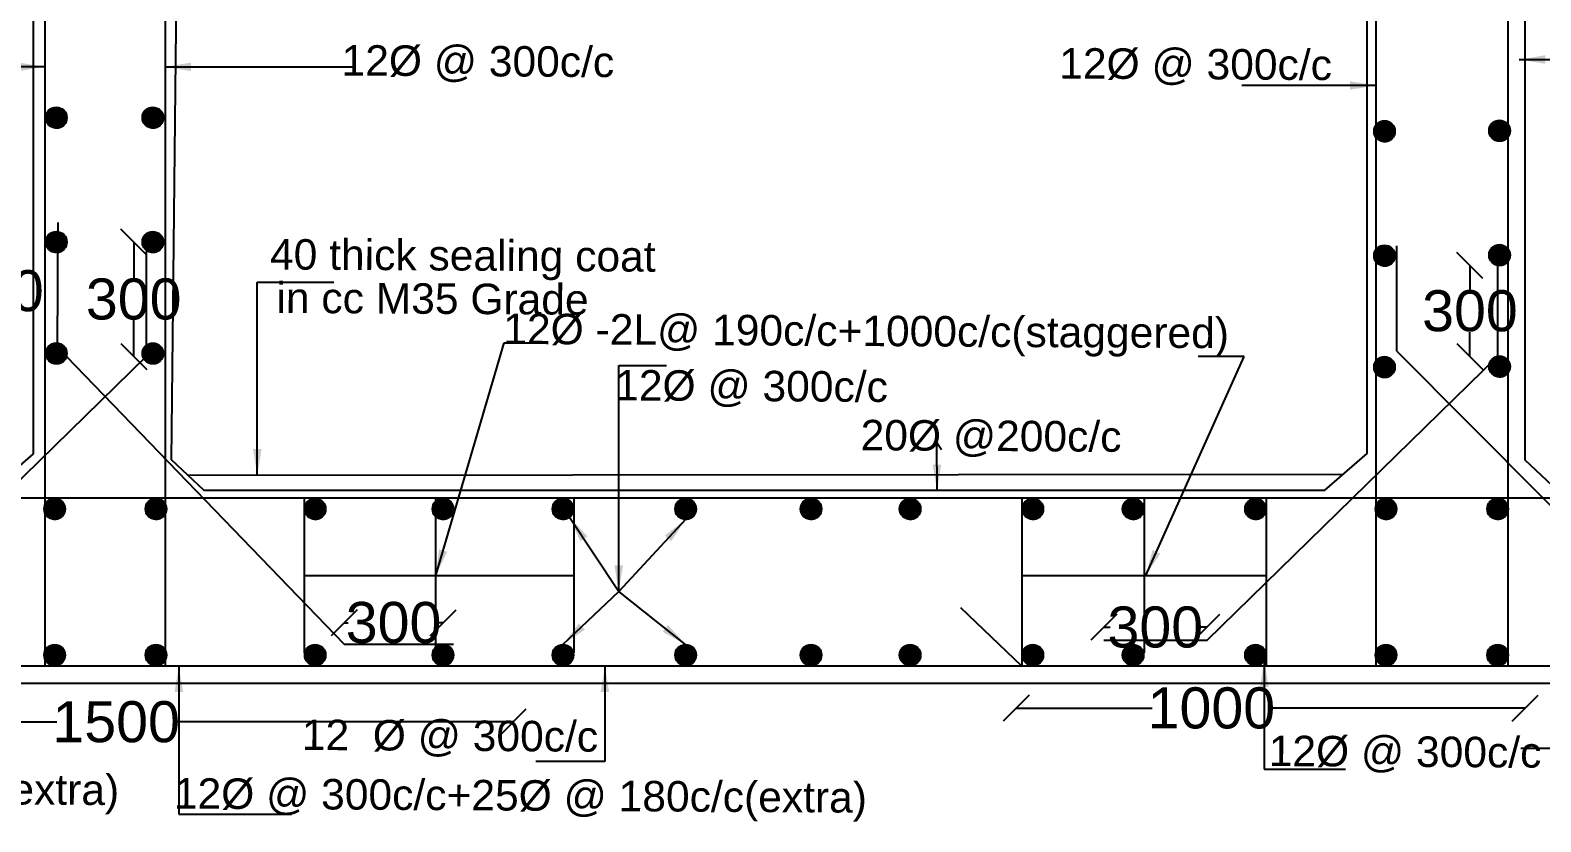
# Model space of a CAD drawing. Header units: millimetres. Extents: x 5124 to 6568637, y 2311 to 91879094.
# Drawn here: x 3831076 to 3836598, y 45940449 to 45943342 of the extents above; entities that cross this region are included whole.
import ezdxf

# ---------------------------------------------------------------- set-up
doc = ezdxf.new("R2010")
doc.units = ezdxf.units.MM
doc.header["$MEASUREMENT"] = 0
doc.layers.add('DIMENSION', color=7, linetype='Continuous')
doc.layers.add('DRAWING', color=7, linetype='Continuous')
doc.styles.get("Standard").update_dxf_attribs({"font": 'arial.ttf', "height": 150})
doc.dimstyles.get("Standard").update_dxf_attribs({"dimtxt": 200, "dimasz": 110, "dimexe": 0.18, "dimexo": 0.0625, "dimgap": 0.09, "dimtad": 0, "dimtih": 1, "dimtoh": 1, "dimdec": 0, "dimzin": 0, "dimdsep": 46, "dimtxsty": 'Standard', "dimblk": 'OBLIQUE', "dimcen": 0.09, "dimse1": 1, "dimse2": 1, "dimadec": 0, "dimazin": 0, "dimtfac": 1, "dimtdec": 0, "dimtofl": 0, "dimtmove": 0, "dimatfit": 3, "dimfxl": 1, "dimtolj": 1, "dimtzin": 0, "dimarcsym": 0})

# ---------------------------------------------------------------- blocks, each defined once
blk = doc.blocks.new('_Oblique')
at = {"color": 0, "linetype": 'ByBlock', "lineweight": -2}
blk.add_line((-0.5, -0.5), (0.5, 0.5), dxfattribs=at)
blk = doc.blocks.new('*D161')
at = {"layer": 'Defpoints', "color": 0, "transparency": 16777216}
for p in [(3831171.2, 45942568.1), (3830950.3, 45942160.7), (3831171.2, 45942160.7)]:
    blk.add_point(p, dxfattribs=at)
at = {"layer": 'DIMENSION', "color": 0, "lineweight": -2, "transparency": 16777216}
for p, q in [((3830950.3, 45942568.1), (3830950.3, 45942465.8)), ((3830950.3, 45942160.7), (3830950.3, 45942312.5))]:
    blk.add_line(p, q, dxfattribs=at)
at = {"layer": 'DIMENSION', "color": 0, "lineweight": -2, "transparency": 16777216, "xscale": 95, "yscale": 95, "zscale": 95}
for p, rotation in [((3830950.3, 45942568.1), 90), ((3830950.3, 45942160.7), 270)]:
    blk.add_blockref('_Oblique', p, dxfattribs=dict(at, rotation=rotation))
at = {"layer": 'DIMENSION', "color": 0, "transparency": 16777216, "insert": (3830950.3, 45942389.2), "char_height": 150, "attachment_point": 5}
blk.add_mtext('\\A1;300', dxfattribs=at)
blk = doc.blocks.new('*D162')
at = {"layer": 'Defpoints', "color": 0, "transparency": 16777216}
for p in [(3831453.8, 45942568.1), (3831523.7, 45942568.1), (3831500, 45942149.8)]:
    blk.add_point(p, dxfattribs=at)
at = {"layer": 'DIMENSION', "color": 0, "lineweight": -2, "transparency": 16777216}
for p, q in [((3831453.8, 45942568.1), (3831453.8, 45942435.6)), ((3831453.8, 45942149.8), (3831453.8, 45942282.2))]:
    blk.add_line(p, q, dxfattribs=at)
at = {"layer": 'DIMENSION', "color": 0, "lineweight": -2, "transparency": 16777216, "xscale": 95, "yscale": 95, "zscale": 95}
for p, rotation in [((3831453.8, 45942568.1), 90), ((3831453.8, 45942149.8), 270)]:
    blk.add_blockref('_Oblique', p, dxfattribs=dict(at, rotation=rotation))
at = {"layer": 'DIMENSION', "color": 0, "transparency": 16777216, "insert": (3831453.8, 45942358.9), "char_height": 150, "attachment_point": 5}
blk.add_mtext('\\A1;300', dxfattribs=at)
blk = doc.blocks.new('*D168')
at = {"layer": 'Defpoints', "color": 0, "transparency": 16777216}
for p in [(3836338.6, 45942481.9), (3836446.8, 45942481.9), (3836439.5, 45942149.8)]:
    blk.add_point(p, dxfattribs=at)
at = {"layer": 'DIMENSION', "color": 0, "lineweight": -2, "transparency": 16777216}
for p, q in [((3836338.6, 45942481.9), (3836338.6, 45942392.5)), ((3836338.6, 45942149.8), (3836338.6, 45942239.2))]:
    blk.add_line(p, q, dxfattribs=at)
at = {"layer": 'DIMENSION', "color": 0, "lineweight": -2, "transparency": 16777216, "xscale": 95, "yscale": 95, "zscale": 95}
for p, rotation in [((3836338.6, 45942481.9), 90), ((3836338.6, 45942149.8), 270)]:
    blk.add_blockref('_Oblique', p, dxfattribs=dict(at, rotation=rotation))
at = {"layer": 'DIMENSION', "color": 0, "transparency": 16777216, "insert": (3836338.6, 45942315.9), "char_height": 150, "attachment_point": 5}
blk.add_mtext('\\A1;300', dxfattribs=at)
blk = doc.blocks.new('*D169')
at = {"layer": 'Defpoints', "color": 0, "transparency": 16777216}
for p in [(3835000.2, 45941160.1), (3835000.2, 45941111.5), (3835376.6, 45941111.5)]:
    blk.add_point(p, dxfattribs=at)
at = {"layer": 'DIMENSION', "color": 0, "lineweight": -2, "transparency": 16777216}
for p, q in [((3835000.2, 45941160.1), (3835022.9, 45941160.1)), ((3835376.6, 45941160.1), (3835353.9, 45941160.1))]:
    blk.add_line(p, q, dxfattribs=at)
at = {"layer": 'DIMENSION', "color": 0, "lineweight": -2, "transparency": 16777216, "xscale": 95, "yscale": 95, "zscale": 95, "rotation": 180}
blk.add_blockref('_Oblique', (3835000.2, 45941160.1), dxfattribs=at)
at = {"layer": 'DIMENSION', "color": 0, "lineweight": -2, "transparency": 16777216, "xscale": 95, "yscale": 95, "zscale": 95}
blk.add_blockref('_Oblique', (3835376.6, 45941160.1), dxfattribs=at)
at = {"layer": 'DIMENSION', "color": 0, "transparency": 16777216, "insert": (3835188.4, 45941160.1), "char_height": 150, "attachment_point": 5}
blk.add_mtext('\\A1;300', dxfattribs=at)
blk = doc.blocks.new('*D170')
at = {"layer": 'Defpoints', "color": 0, "transparency": 16777216}
for p in [(3834679.4, 45941018.2), (3836540.1, 45940954.8), (3836540.1, 45940864.3)]:
    blk.add_point(p, dxfattribs=at)
at = {"layer": 'DIMENSION', "color": 0, "lineweight": -2, "transparency": 16777216}
for p, q in [((3834679.4, 45940864.3), (3835176.7, 45940864.3)), ((3836540.1, 45940864.3), (3835610.2, 45940864.3))]:
    blk.add_line(p, q, dxfattribs=at)
at = {"layer": 'DIMENSION', "color": 0, "lineweight": -2, "transparency": 16777216, "xscale": 95, "yscale": 95, "zscale": 95, "rotation": 180}
blk.add_blockref('_Oblique', (3834679.4, 45940864.3), dxfattribs=at)
at = {"layer": 'DIMENSION', "color": 0, "lineweight": -2, "transparency": 16777216, "xscale": 95, "yscale": 95, "zscale": 95}
blk.add_blockref('_Oblique', (3836540.1, 45940864.3), dxfattribs=at)
at = {"layer": 'DIMENSION', "color": 0, "transparency": 16777216, "insert": (3835393.4, 45940864.3), "char_height": 150, "attachment_point": 5}
blk.add_mtext('\\A1;1000', dxfattribs=at)
blk = doc.blocks.new('*D138')
at = {"layer": 'Defpoints', "color": 0, "transparency": 16777216}
for p in [(3829844.5, 45941018.2), (3832841.6, 45941018.2), (3832841.6, 45940813.9)]:
    blk.add_point(p, dxfattribs=at)
at = {"layer": 'DIMENSION', "color": 0, "lineweight": -2, "transparency": 16777216}
for p, q in [((3829844.5, 45940813.9), (3831173, 45940813.9)), ((3832841.6, 45940813.9), (3831606.5, 45940813.9))]:
    blk.add_line(p, q, dxfattribs=at)
at = {"layer": 'DIMENSION', "color": 0, "lineweight": -2, "transparency": 16777216, "xscale": 95, "yscale": 95, "zscale": 95, "rotation": 180}
blk.add_blockref('_Oblique', (3829844.5, 45940813.9), dxfattribs=at)
at = {"layer": 'DIMENSION', "color": 0, "lineweight": -2, "transparency": 16777216, "xscale": 95, "yscale": 95, "zscale": 95}
blk.add_blockref('_Oblique', (3832841.6, 45940813.9), dxfattribs=at)
at = {"layer": 'DIMENSION', "color": 0, "transparency": 16777216, "insert": (3831389.7, 45940813.9), "char_height": 150, "attachment_point": 5}
blk.add_mtext('\\A1;1500', dxfattribs=at)
blk = doc.blocks.new('*D171')
at = {"layer": 'Defpoints', "color": 0, "transparency": 16777216}
for p in [(3832584.6, 45941176.6), (3832223, 45941098.7), (3832584.6, 45941096.8)]:
    blk.add_point(p, dxfattribs=at)
at = {"layer": 'DIMENSION', "color": 0, "lineweight": -2, "transparency": 16777216}
for p, q in [((3832223, 45941176.6), (3832238.3, 45941176.6)), ((3832584.6, 45941176.6), (3832569.3, 45941176.6))]:
    blk.add_line(p, q, dxfattribs=at)
at = {"layer": 'DIMENSION', "color": 0, "lineweight": -2, "transparency": 16777216, "xscale": 95, "yscale": 95, "zscale": 95, "rotation": 180}
blk.add_blockref('_Oblique', (3832223, 45941176.6), dxfattribs=at)
at = {"layer": 'DIMENSION', "color": 0, "lineweight": -2, "transparency": 16777216, "xscale": 95, "yscale": 95, "zscale": 95}
blk.add_blockref('_Oblique', (3832584.6, 45941176.6), dxfattribs=at)
at = {"layer": 'DIMENSION', "color": 0, "transparency": 16777216, "insert": (3832403.8, 45941176.6), "char_height": 150, "attachment_point": 5}
blk.add_mtext('\\A1;300', dxfattribs=at)

msp = doc.modelspace()

# ---------------------------------------------------------------- hatches: boundary and pattern name
at = {"layer": 'DRAWING'}
h = msp.add_hatch(dxfattribs=at)
h.set_pattern_fill('ANSI31', color=256, scale=0.506239, style=0)
h.set_pattern_definition([(45, (2011687.44676, 22683849.88135), (-0.04474567227195, 0.04474567227195), [])])
h.paths.add_polyline_path([(3831209.5, 45943022.6, 0.958694), (3831133, 45943025.8), (3831133, 45943019.4, 0.958694)])
h = msp.add_hatch(dxfattribs=at)
h.set_pattern_fill('ANSI31', color=256, scale=0.506239, style=0)
h.set_pattern_definition([(45, (2012039.94385, 22683849.88135), (-0.04474567227195, 0.04474567227195), [])])
h.paths.add_polyline_path([(3831562, 45943022.6, 0.958694), (3831485.5, 45943025.8), (3831485.5, 45943019.4, 0.958694)])
h = msp.add_hatch(dxfattribs=at)
h.set_pattern_fill('ANSI31', color=256, scale=0.506239, style=0)
h.set_pattern_definition([(45, (2016542.430693, 22683800.1518), (-0.04474567227195, 0.04474567227195), [])])
h.paths.add_polyline_path([(3836064.5, 45942972.9, 0.958694), (3835988, 45942976.1), (3835988, 45942969.6, 0.958694)])
h = msp.add_hatch(dxfattribs=at)
h.set_pattern_fill('ANSI31', color=256, scale=0.506239, style=0)
h.set_pattern_definition([(45, (2016963.098887, 22683802.091486), (-0.04474567227195, 0.04474567227195), [])])
h.paths.add_polyline_path([(3836485.2, 45942974.8, 0.958694), (3836408.6, 45942978), (3836408.6, 45942971.6, 0.958694)])
h = msp.add_hatch(dxfattribs=at)
h.set_pattern_fill('ANSI31', color=256, scale=0.506239, style=0)
h.set_pattern_definition([(45, (2011687.44676, 22683395.35925), (-0.04474567227195, 0.04474567227195), [])])
h.paths.add_polyline_path([(3831209.5, 45942568.1, 0.958694), (3831133, 45942571.3), (3831133, 45942564.8, 0.958694)])
h = msp.add_hatch(dxfattribs=at)
h.set_pattern_fill('ANSI31', color=256, scale=0.506239, style=0)
h.set_pattern_definition([(45, (2012039.94385, 22683395.35925), (-0.04474567227195, 0.04474567227195), [])])
h.paths.add_polyline_path([(3831562, 45942568.1, 0.958694), (3831485.5, 45942571.3), (3831485.5, 45942564.8, 0.958694)])
h = msp.add_hatch(dxfattribs=at)
h.set_pattern_fill('ANSI31', color=256, scale=0.506239, style=0)
h.set_pattern_definition([(45, (2016542.430693, 22683345.629695), (-0.04474567227195, 0.04474567227195), [])])
h.paths.add_polyline_path([(3836064.5, 45942518.3, 0.958694), (3835988, 45942521.6), (3835988, 45942515.1, 0.958694)])
h = msp.add_hatch(dxfattribs=at)
h.set_pattern_fill('ANSI31', color=256, scale=0.506239, style=0)
h.set_pattern_definition([(45, (2016963.098887, 22683347.56938), (-0.04474567227195, 0.04474567227195), [])])
h.paths.add_polyline_path([(3836485.2, 45942520.3, 0.958694), (3836408.6, 45942523.5), (3836408.6, 45942517, 0.958694)])
h = msp.add_hatch(dxfattribs=at)
h.set_pattern_fill('ANSI31', color=256, scale=0.506239, style=0)
h.set_pattern_definition([(45, (2011687.44676, 22682988.02504), (-0.04474567227195, 0.04474567227195), [])])
h.paths.add_polyline_path([(3831209.5, 45942160.7, 0.958694), (3831133, 45942164), (3831133, 45942157.5, 0.958694)])
h = msp.add_hatch(dxfattribs=at)
h.set_pattern_fill('ANSI31', color=256, scale=0.506239, style=0)
h.set_pattern_definition([(45, (2012039.94385, 22682988.02504), (-0.04474567227195, 0.04474567227195), [])])
h.paths.add_polyline_path([(3831562, 45942160.7, 0.958694), (3831485.5, 45942164), (3831485.5, 45942157.5, 0.958694)])
h = msp.add_hatch(dxfattribs=at)
h.set_pattern_fill('ANSI31', color=256, scale=0.506239, style=0)
h.set_pattern_definition([(45, (2016542.430693, 22682938.29549), (-0.04474567227195, 0.04474567227195), [])])
h.paths.add_polyline_path([(3836064.5, 45942111, 0.958694), (3835988, 45942114.2), (3835988, 45942107.8, 0.958694)])
h = msp.add_hatch(dxfattribs=at)
h.set_pattern_fill('ANSI31', color=256, scale=0.506239, style=0)
h.set_pattern_definition([(45, (2016963.098887, 22682940.235174), (-0.04474567227195, 0.04474567227195), [])])
h.paths.add_polyline_path([(3836485.2, 45942112.9, 0.958694), (3836408.6, 45942116.2), (3836408.6, 45942109.7, 0.958694)])
h = msp.add_hatch(dxfattribs=at)
h.set_pattern_fill('ANSI31', color=256, scale=0.506239, style=0)
h.set_pattern_definition([(45, (2011681.11271, 22682419.930937), (-0.04474567227195, 0.04474567227195), [])])
h.paths.add_polyline_path([(3831203.2, 45941592.6, 0.958694), (3831126.6, 45941595.9), (3831126.6, 45941589.4, 0.958694)])
h = msp.add_hatch(dxfattribs=at)
h.set_pattern_fill('ANSI31', color=256, scale=0.506239, style=0)
h.set_pattern_definition([(45, (2012051.350035, 22682419.930937), (-0.04474567227195, 0.04474567227195), [])])
h.paths.add_polyline_path([(3831573.4, 45941592.6, 0.958694), (3831496.9, 45941595.9), (3831496.9, 45941589.4, 0.958694)])
h = msp.add_hatch(dxfattribs=at)
h.set_pattern_fill('ANSI31', color=256, scale=0.506239, style=0)
h.set_pattern_definition([(45, (2012633.46061, 22682419.930937), (-0.04474567227195, 0.04474567227195), [])])
h.paths.add_polyline_path([(3832155.5, 45941592.6, 0.958694), (3832079, 45941595.9), (3832079, 45941589.4, 0.958694)])
h = msp.add_hatch(dxfattribs=at)
h.set_pattern_fill('ANSI31', color=256, scale=0.506239, style=0)
h.set_pattern_definition([(45, (2013100.620214, 22682419.930937), (-0.04474567227195, 0.04474567227195), [])])
h.paths.add_polyline_path([(3832622.7, 45941592.6, 0.958694), (3832546.1, 45941595.9), (3832546.1, 45941589.4, 0.958694)])
h = msp.add_hatch(dxfattribs=at)
h.set_pattern_fill('ANSI31', color=256, scale=0.506239, style=0)
h.set_pattern_definition([(45, (2013539.36659, 22682419.930937), (-0.04474567227195, 0.04474567227195), [])])
h.paths.add_polyline_path([(3833061.4, 45941592.6, 0.958694), (3832984.9, 45941595.9), (3832984.9, 45941589.4, 0.958694)])
h = msp.add_hatch(dxfattribs=at)
h.set_pattern_fill('ANSI31', color=256, scale=0.506239, style=0)
h.set_pattern_definition([(45, (2013987.77635, 22682419.930937), (-0.04474567227195, 0.04474567227195), [])])
h.paths.add_polyline_path([(3833509.9, 45941592.6, 0.958694), (3833433.3, 45941595.9), (3833433.3, 45941589.4, 0.958694)])
h = msp.add_hatch(dxfattribs=at)
h.set_pattern_fill('ANSI31', color=256, scale=0.506239, style=0)
h.set_pattern_definition([(45, (2014446.137946, 22682419.930937), (-0.04474567227195, 0.04474567227195), [])])
h.paths.add_polyline_path([(3833968.2, 45941592.6, 0.958694), (3833891.7, 45941595.9), (3833891.7, 45941589.4, 0.958694)])
h = msp.add_hatch(dxfattribs=at)
h.set_pattern_fill('ANSI31', color=256, scale=0.506239, style=0)
h.set_pattern_definition([(45, (2014808.51476, 22682419.930937), (-0.04474567227195, 0.04474567227195), [])])
h.paths.add_polyline_path([(3834330.6, 45941592.6, 0.958694), (3834254, 45941595.9), (3834254, 45941589.4, 0.958694)])
h = msp.add_hatch(dxfattribs=at)
h.set_pattern_fill('ANSI31', color=256, scale=0.506239, style=0)
h.set_pattern_definition([(45, (2015256.92452, 22682419.930937), (-0.04474567227195, 0.04474567227195), [])])
h.paths.add_polyline_path([(3834779, 45941592.6, 0.958694), (3834702.4, 45941595.9), (3834702.4, 45941589.4, 0.958694)])
h = msp.add_hatch(dxfattribs=at)
h.set_pattern_fill('ANSI31', color=256, scale=0.506239, style=0)
h.set_pattern_definition([(45, (2015623.62822, 22682419.930937), (-0.04474567227195, 0.04474567227195), [])])
h.paths.add_polyline_path([(3835145.7, 45941592.6, 0.958694), (3835069.2, 45941595.9), (3835069.2, 45941589.4, 0.958694)])
h = msp.add_hatch(dxfattribs=at)
h.set_pattern_fill('ANSI31', color=256, scale=0.506239, style=0)
h.set_pattern_definition([(45, (2016071.1726, 22682419.930937), (-0.04474567227195, 0.04474567227195), [])])
h.paths.add_polyline_path([(3835593.3, 45941592.6, 0.958694), (3835516.7, 45941595.9), (3835516.7, 45941589.4, 0.958694)])
h = msp.add_hatch(dxfattribs=at)
h.set_pattern_fill('ANSI31', color=256, scale=0.506239, style=0)
h.set_pattern_definition([(45, (2016547.92347, 22682419.930937), (-0.04474567227195, 0.04474567227195), [])])
h.paths.add_polyline_path([(3836070, 45941592.6, 0.958694), (3835993.4, 45941595.9), (3835993.4, 45941589.4, 0.958694)])
h = msp.add_hatch(dxfattribs=at)
h.set_pattern_fill('ANSI31', color=256, scale=0.506239, style=0)
h.set_pattern_definition([(45, (2016956.16529, 22682419.930937), (-0.04474567227195, 0.04474567227195), [])])
h.paths.add_polyline_path([(3836478.2, 45941592.6, 0.958694), (3836401.7, 45941595.9), (3836401.7, 45941589.4, 0.958694)])
h = msp.add_hatch(dxfattribs=at)
h.set_pattern_fill('ANSI31', color=256, scale=0.506239, style=0)
h.set_pattern_definition([(45, (2011681.11271, 22681885.747907), (-0.04474567227195, 0.04474567227195), [])])
h.paths.add_polyline_path([(3831203.2, 45941058.5, 0.958694), (3831126.6, 45941061.7), (3831126.6, 45941055.2, 0.958694)])
h = msp.add_hatch(dxfattribs=at)
h.set_pattern_fill('ANSI31', color=256, scale=0.506239, style=0)
h.set_pattern_definition([(45, (2012051.350035, 22681885.747907), (-0.04474567227195, 0.04474567227195), [])])
h.paths.add_polyline_path([(3831573.4, 45941058.5, 0.958694), (3831496.9, 45941061.7), (3831496.9, 45941055.2, 0.958694)])
h = msp.add_hatch(dxfattribs=at)
h.set_pattern_fill('ANSI31', color=256, scale=0.506239, style=0)
h.set_pattern_definition([(45, (2012633.46061, 22681885.747907), (-0.04474567227195, 0.04474567227195), [])])
h.paths.add_polyline_path([(3832155.5, 45941058.5, 0.958694), (3832079, 45941061.7), (3832079, 45941055.2, 0.958694)])
h = msp.add_hatch(dxfattribs=at)
h.set_pattern_fill('ANSI31', color=256, scale=0.506239, style=0)
h.set_pattern_definition([(45, (2013100.620214, 22681885.747907), (-0.04474567227195, 0.04474567227195), [])])
h.paths.add_polyline_path([(3832622.7, 45941058.5, 0.958694), (3832546.1, 45941061.7), (3832546.1, 45941055.2, 0.958694)])
h = msp.add_hatch(dxfattribs=at)
h.set_pattern_fill('ANSI31', color=256, scale=0.506239, style=0)
h.set_pattern_definition([(45, (2013539.36659, 22681885.747907), (-0.04474567227195, 0.04474567227195), [])])
h.paths.add_polyline_path([(3833061.4, 45941058.5, 0.958694), (3832984.9, 45941061.7), (3832984.9, 45941055.2, 0.958694)])
h = msp.add_hatch(dxfattribs=at)
h.set_pattern_fill('ANSI31', color=256, scale=0.506239, style=0)
h.set_pattern_definition([(45, (2013987.77635, 22681885.747907), (-0.04474567227195, 0.04474567227195), [])])
h.paths.add_polyline_path([(3833509.9, 45941058.5, 0.958694), (3833433.3, 45941061.7), (3833433.3, 45941055.2, 0.958694)])
h = msp.add_hatch(dxfattribs=at)
h.set_pattern_fill('ANSI31', color=256, scale=0.506239, style=0)
h.set_pattern_definition([(45, (2014446.137946, 22681885.747907), (-0.04474567227195, 0.04474567227195), [])])
h.paths.add_polyline_path([(3833968.2, 45941058.5, 0.958694), (3833891.7, 45941061.7), (3833891.7, 45941055.2, 0.958694)])
h = msp.add_hatch(dxfattribs=at)
h.set_pattern_fill('ANSI31', color=256, scale=0.506239, style=0)
h.set_pattern_definition([(45, (2014808.51476, 22681885.747907), (-0.04474567227195, 0.04474567227195), [])])
h.paths.add_polyline_path([(3834330.6, 45941058.5, 0.958694), (3834254, 45941061.7), (3834254, 45941055.2, 0.958694)])
h = msp.add_hatch(dxfattribs=at)
h.set_pattern_fill('ANSI31', color=256, scale=0.506239, style=0)
h.set_pattern_definition([(45, (2015256.92452, 22681885.747907), (-0.04474567227195, 0.04474567227195), [])])
h.paths.add_polyline_path([(3834779, 45941058.5, 0.958694), (3834702.4, 45941061.7), (3834702.4, 45941055.2, 0.958694)])
h = msp.add_hatch(dxfattribs=at)
h.set_pattern_fill('ANSI31', color=256, scale=0.506239, style=0)
h.set_pattern_definition([(45, (2015623.62822, 22681885.747907), (-0.04474567227195, 0.04474567227195), [])])
h.paths.add_polyline_path([(3835145.7, 45941058.5, 0.958694), (3835069.2, 45941061.7), (3835069.2, 45941055.2, 0.958694)])
h = msp.add_hatch(dxfattribs=at)
h.set_pattern_fill('ANSI31', color=256, scale=0.506239, style=0)
h.set_pattern_definition([(45, (2016071.1726, 22681885.747907), (-0.04474567227195, 0.04474567227195), [])])
h.paths.add_polyline_path([(3835593.3, 45941058.5, 0.958694), (3835516.7, 45941061.7), (3835516.7, 45941055.2, 0.958694)])
h = msp.add_hatch(dxfattribs=at)
h.set_pattern_fill('ANSI31', color=256, scale=0.506239, style=0)
h.set_pattern_definition([(45, (2016547.92347, 22681885.747907), (-0.04474567227195, 0.04474567227195), [])])
h.paths.add_polyline_path([(3836070, 45941058.5, 0.958694), (3835993.4, 45941061.7), (3835993.4, 45941055.2, 0.958694)])
h = msp.add_hatch(dxfattribs=at)
h.set_pattern_fill('ANSI31', color=256, scale=0.506239, style=0)
h.set_pattern_definition([(45, (2016956.16529, 22681885.747907), (-0.04474567227195, 0.04474567227195), [])])
h.paths.add_polyline_path([(3836478.2, 45941058.5, 0.958694), (3836401.7, 45941061.7), (3836401.7, 45941055.2, 0.958694)])

# ---------------------------------------------------------------- linework, layer by layer
at = {"layer": 'Defpoints'}
msp.add_lwpolyline([(3836071.4, 45942169.5), (3836071.4, 45942554.6)], dxfattribs=at)
at = {"layer": 'DIMENSION'}
msp.add_line((3836540.1, 45940954.8), (3826131.8, 45940954.8), dxfattribs=at)
for points in [[(3836540.1, 45945461.8), (3846363, 45945461.8), (3846363, 45940954.8), (3836540.1, 45940954.8)], [(3831128.6, 45945398.5), (3831128.6, 45941018.2)], [(3831568.7, 45945398.5), (3831568.7, 45941018.2)], [(3835994.7, 45945398.5), (3835994.7, 45941018.2)], [(3836476.8, 45945398.5), (3846299.6, 45945398.5), (3846299.6, 45941018.2), (3836476.8, 45941018.2)], [(3826195.1, 45941632.7), (3836476.8, 45941632.7)], [(3836476.8, 45941632.7), (3846299.6, 45941632.7)], [(3834700, 45941018.2), (3834477.7, 45941231.1)]]:
    msp.add_lwpolyline(points, dxfattribs=at)
msp.add_lwpolyline([(3826195.1, 45945398.5), (3836476.8, 45945398.5), (3836476.8, 45941018.2), (3826195.1, 45941018.2)], close=True, dxfattribs=at)
at = {"layer": 'DRAWING'}
for points in [[(3826850.6, 45944782.5), (3830924.8, 45944782.5), (3831086.4, 45944614.4), (3831086.4, 45941793.6), (3830930.5, 45941658.5), (3826836.5, 45941658.5), (3826717.3, 45941771.2), (3826717.3, 45944651), (3826850.6, 45944782.5)], [(3831808.6, 45944783.9), (3835799.9, 45944783.7), (3835961.5, 45944615.6), (3835961.5, 45941794.8), (3835805.6, 45941659.7), (3831711.6, 45941659.7), (3831592.4, 45941772.4), (3831622.8, 45944589.1), (3831808.6, 45944783.9)], [(3836673.4, 45944782.5), (3840747.6, 45944782.5), (3840909.3, 45944614.4), (3840909.3, 45941793.6), (3840753.4, 45941658.5), (3836659.3, 45941658.5), (3836540.1, 45941771.2), (3836540.1, 45944651), (3836673.4, 45944782.5)], [(3831176.1, 45942639.5), (3831173.7, 45942184.7), (3832223, 45941098.7), (3832622.3, 45941098.7)], [(3831500, 45942533.4), (3831500, 45942149.8), (3830437.2, 45941111.5), (3830060.8, 45941111.5)], [(3836439.5, 45942533.4), (3836439.5, 45942149.8), (3835376.6, 45941111.5), (3835000.2, 45941111.5)], [(3836071.4, 45942169.5), (3837138, 45941098.7), (3837537.3, 45941098.7)], [(3831652, 45941716), (3835874.6, 45941719.5)], [(3832077.3, 45941632.7), (3832077.3, 45941066.2)], [(3832556.7, 45941632.7), (3832556.7, 45941066.2)], [(3833063.3, 45941632.7), (3833063.3, 45941066.2)], [(3834700.8, 45941632.7), (3834700.8, 45941018.2)], [(3835148.2, 45941632.7), (3835148.2, 45941066.2)], [(3835593.9, 45941632.7), (3835593.9, 45941018.2)], [(3832077.3, 45941349.4), (3833063.3, 45941349.4)], [(3834700.8, 45941349.4), (3835593.9, 45941349.4)]]:
    msp.add_lwpolyline(points, dxfattribs=at)
for centre in [(3831171.2, 45943022.6), (3831523.7, 45943022.6), (3836026.2, 45942972.9), (3836446.8, 45942974.8), (3831171.2, 45942568.1), (3831523.7, 45942568.1), (3836026.2, 45942518.3), (3836446.8, 45942520.3), (3831171.2, 45942160.7), (3831523.7, 45942160.7), (3836026.2, 45942111), (3836446.8, 45942112.9), (3831164.8, 45941592.6), (3831535.1, 45941592.6), (3832117.2, 45941592.6), (3832584.4, 45941592.6), (3833023.1, 45941592.6), (3833471.5, 45941592.6), (3833929.9, 45941592.6), (3834292.2, 45941592.6), (3834740.7, 45941592.6), (3835107.4, 45941592.6), (3835554.9, 45941592.6), (3836031.7, 45941592.6), (3836439.9, 45941592.6), (3831164.8, 45941058.5), (3831535.1, 45941058.5), (3832117.2, 45941058.5), (3832584.4, 45941058.5), (3833023.1, 45941058.5), (3833471.5, 45941058.5), (3833929.9, 45941058.5), (3834292.2, 45941058.5), (3834740.7, 45941058.5), (3835107.4, 45941058.5), (3835554.9, 45941058.5), (3836031.7, 45941058.5), (3836439.9, 45941058.5)]:
    msp.add_circle(centre, 38.3, dxfattribs=at)

# ---------------------------------------------------------------- texts
for s, p in [('12Ø @ 300c/c ', (3832213.3, 45943176.7)), ('12Ø @ 300c/c ', (3834837, 45943165.8)), ('40 thick sealing coat', (3831951.8, 45942467.9)), ('in cc M35 Grade', (3831975.3, 45942309.1)), ('12Ø -2L@ 190c/c+1000c/c(staggered) ', (3832804.7, 45942195.7)), ('12Ø @ 300c/c ', (3833213.7, 45941989.4)), ('20Ø @200c/c ', (3834110.9, 45941807)), ('12  Ø @ 300c/c ', (3832068.1, 45940711.7)), ('12Ø @ 300c/c', (3835602.7, 45940653)), ('12Ø @ 300c/c+25Ø @ 180c/c(extra)', (3828866.7, 45940525.3)), ('12Ø @ 300c/c+25Ø @ 180c/c(extra)', (3831600.3, 45940497.6))]:
    msp.add_text(s, height=111.373, rotation=359.6571, dxfattribs=at).set_placement(p)

# ---------------------------------------------------------------- dimensions: what is measured, and where the dimension line sits
at = {"layer": 'DIMENSION'}
dim = msp.add_linear_dim(base=(3830950.3, 45942160.7), p1=(3831171.2, 45942568.1), p2=(3831171.2, 45942160.7), angle=90, text='300', dimstyle='Standard', override={"dimasz": 95, "dimfxl": 2000, "dimarcsym": 1}, dxfattribs=at)
dim.commit()
dim.dimension.update_dxf_attribs({"geometry": '*D161', "text_midpoint": (3830950.3, 45942389.2), "dimtype": 160})
for base, p1, p2, picture, middle in [((3831453.8, 45942568.1), (3831500, 45942149.8), (3831523.7, 45942568.1), '*D162', (3831453.8, 45942358.9)), ((3836338.6, 45942481.9), (3836439.5, 45942149.8), (3836446.8, 45942481.9), '*D168', (3836338.6, 45942315.9))]:
    dim = msp.add_linear_dim(base=base, p1=p1, p2=p2, angle=90, text='300', dimstyle='Standard', override={"dimasz": 95, "dimfxl": 2000, "dimarcsym": 1}, dxfattribs=at)
    dim.commit()
    dim.dimension.update_dxf_attribs({"geometry": picture, "text_midpoint": middle})
for base, p1, p2, picture, middle in [((3832584.6, 45941176.6), (3832223, 45941098.7), (3832584.6, 45941096.8), '*D171', (3832403.8, 45941176.6)), ((3835000.2, 45941160.1), (3835376.6, 45941111.5), (3835000.2, 45941111.5), '*D169', (3835188.4, 45941160.1))]:
    dim = msp.add_linear_dim(base=base, p1=p1, p2=p2, text='300', dimstyle='Standard', override={"dimasz": 95, "dimfxl": 2000, "dimarcsym": 1}, dxfattribs=at)
    dim.commit()
    dim.dimension.update_dxf_attribs({"geometry": picture, "text_midpoint": middle})
for base, p1, p2, text, picture, middle in [((3832841.6, 45940813.9), (3829844.5, 45941018.2), (3832841.6, 45941018.2), '1500', '*D138', (3831389.7, 45940813.9)), ((3836540.1, 45940864.3), (3834679.4, 45941018.2), (3836540.1, 45940954.8), '1000', '*D170', (3835393.4, 45940864.3))]:
    dim = msp.add_linear_dim(base=base, p1=p1, p2=p2, text=text, dimstyle='Standard', override={"dimasz": 95, "dimfxl": 2000, "dimarcsym": 1}, dxfattribs=at)
    dim.commit()
    dim.dimension.update_dxf_attribs({"geometry": picture, "text_midpoint": middle, "dimtype": 160})

# ---------------------------------------------------------------- leaders
at = {"layer": 'DRAWING'}
for points in [[(3836518.8, 45943235), (3836930, 45943235)], [(3831128.6, 45943208.3), (3830765.8, 45943208.3)], [(3831568.7, 45943208.3), (3832259.8, 45943208.3)], [(3835994.7, 45943140.2), (3835504.5, 45943140.2)], [(3831905.6, 45941716.2), (3831905.6, 45942421.7), (3832185.4, 45942421.7)], [(3832558, 45941349.4), (3832808.4, 45942199.1), (3832941.1, 45942199.1)], [(3835153.5, 45941349.4), (3835513.4, 45942149.3), (3835345.4, 45942149.3)], [(3833226.9, 45941291.2), (3833226.9, 45942116.4), (3833401.5, 45942116.4)], [(3834390.7, 45941659.7), (3834389.9, 45941835.5), (3834406.8, 45941809.4)], [(3833047, 45941562.7), (3833226.9, 45941291.2)], [(3833471.5, 45941554.3), (3833226.9, 45941291.2)], [(3833023.1, 45941096.8), (3833226.9, 45941291.2)], [(3833471.5, 45941096.8), (3833226.9, 45941291.2)], [(3835586.8, 45941037.1), (3835586.8, 45940641.3), (3835883.3, 45940641.3)], [(3831618.7, 45941018.2), (3831618.7, 45940476.8), (3832030.7, 45940476.8)], [(3833176.4, 45941018.2), (3833176.4, 45940670.1), (3832923.6, 45940670.1)], [(3836809, 45941018.2), (3836809, 45940717.5), (3836524.6, 45940717.5)]]:
    msp.add_leader(points, dimstyle='Standard', override={"dimasz": 95, "dimgap": 0.09, "dimtad": 0, "dimfxl": 2000, "dimarcsym": 1}, dxfattribs=at)

doc.saveas('drawing.dxf')
